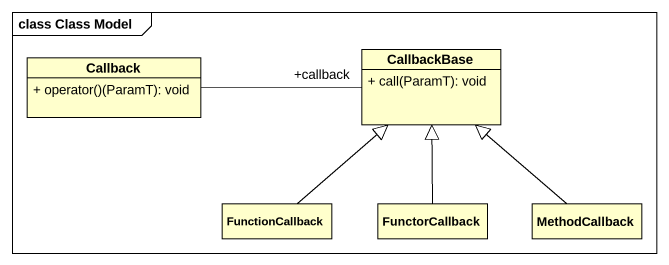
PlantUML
@startuml
mainframe class Class Model
hide circle
hide empty members
skinparam classAttributeIconSize 0
class Callback {
  + operator()(ParamT): void
}
class CallbackBase {
  + call(ParamT): void
}
class FunctionCallback
class FunctorCallback
class MethodCallback
Callback -right- "+callback" CallbackBase
FunctionCallback -up-|> CallbackBase
FunctorCallback -up-|> CallbackBase
MethodCallback -up-|> CallbackBase
@enduml
